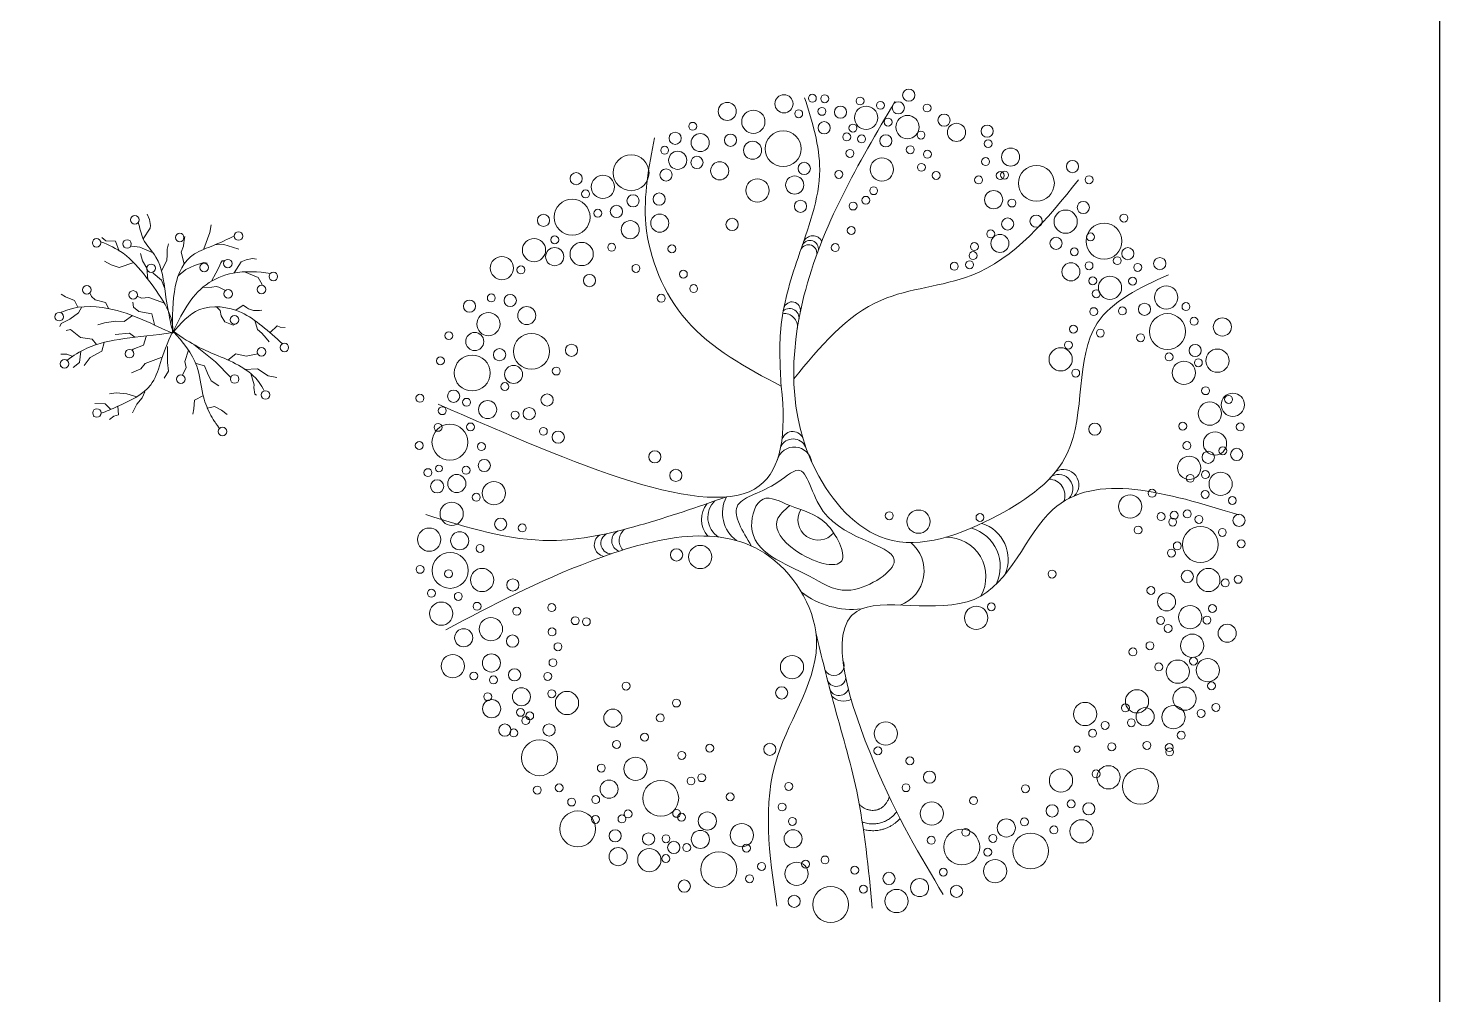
# Model space of a CAD drawing. Header units: millimetres. Extents: x 828494 to 5219521, y -272453 to 431064.
# Drawn here: x 2719700 to 2725742, y 173357 to 177494 of the extents above; entities that cross this region are included whole.
import ezdxf

# ---------------------------------------------------------------- set-up
doc = ezdxf.new("R2010")
doc.units = ezdxf.units.MM
doc.header["$LTSCALE"] = 5
doc.header["$MEASUREMENT"] = 0
doc.layers.add('Landscape-Mobius', color=84, linetype='Continuous', lineweight=9)
doc.layers.add('Tree-2-Mobius', color=7, linetype='Continuous', lineweight=5, true_color=0x575700)

# ---------------------------------------------------------------- blocks, each defined once
blk = doc.blocks.new('shrub')
at = {"layer": 'Landscape-Mobius', "linetype": 'Continuous'}
for p, q in [((-105.5, 477.9), (-116.3, 501)), ((-133.1, 395.8), (-103.6, 441.2)), ((-102.2, 453.2), (-105.5, 477.9)), ((-103.6, 441.2), (-102.2, 453.2)), ((126.3, 353), (152.4, 423)), ((152.4, 423), (157.3, 455.3)), ((29.7, 338.5), (39.9, 364.1)), ((174.3, 370.3), (212.3, 371.2)), ((212.3, 371.2), (249.9, 359.6)), ((-53.4, 260.3), (-31.4, 304)), ((-31.4, 304), (-30.2, 325.8)), ((-30.2, 325.8), (-29.7, 351.3)), ((42.1, 288.1), (29.7, 338.5)), ((249.9, 359.6), (277, 351.7)), ((286.7, 297.1), (308.3, 305.6)), ((308.3, 305.6), (334.5, 311.1)), ((334.5, 311.1), (352.5, 309.1)), ((-269.7, 284.9), (-298.4, 300.3)), ((-235.8, 272.5), (-269.7, 284.9)), ((-173.5, 294.3), (-235.8, 272.5)), ((-112.6, 222.1), (-118, 270.1)), ((-54.4, 219.1), (-90, 248.7)), ((17.4, 237), (49.3, 264.5)), ((49.3, 264.5), (86.6, 282.1)), ((158.7, 214.2), (177.8, 248.6)), ((177.8, 248.6), (190.2, 272.8)), ((256, 249.8), (286.7, 297.1)), ((300.1, 254.7), (359.5, 230.4)), ((-41.3, 185.8), (-54.4, 219.1)), ((-427.1, 132), (-465.6, 147.3)), ((-413.3, 103.7), (-427.1, 132)), ((-294.3, 123), (-337.9, 135.3)), ((-281.2, 98.4), (-294.3, 123)), ((-109, 145), (-139.7, 142.4)), ((-41.2, 120.2), (-109, 145)), ((-410, 79), (-447.2, 51.6)), ((-96.4, 75), (-151.3, 84.9)), ((-84.6, 28.6), (-96.4, 75)), ((338.7, 89.2), (364.2, 88.8)), ((364.2, 88.8), (375.4, 91.1)), ((-401.2, -26.6), (-443.6, 7.4)), ((-214.6, 42.2), (-252.1, 44)), ((344.6, 46.4), (356.2, 7)), ((356.2, 7), (375.1, -8.6)), ((409.9, -5.8), (440.7, 22.9)), ((440.7, 22.9), (453.6, 17.8)), ((453.6, 17.8), (475.3, 16.5)), ((-350.9, -33.6), (-401.2, -26.6)), ((-332.5, -56.6), (-350.9, -33.6)), ((-299.8, -47.3), (-310.5, -85.6)), ((-169, -25.8), (-192.2, -7.8)), ((-132.3, -59.6), (-175.6, -76.6)), ((-120.8, -22), (-132.3, -59.6)), ((83.7, -55.8), (176.3, -130.7)), ((-460.4, -97.8), (-485.9, -97.3)), ((-434.8, -108), (-460.4, -97.8)), ((-400.5, -85.1), (-406, -133.1)), ((-359.7, -111.6), (-385.5, -146.4)), ((-310.5, -85.6), (-359.7, -111.6)), ((-56.4, -111.6), (-125.1, -137.8)), ((-29.2, -64.8), (-28.4, -133)), ((61.5, -81.4), (45.1, -129.2)), ((229.5, -123.4), (262.9, -96.8)), ((262.9, -96.8), (308, -106.8)), ((308, -106.8), (357.4, -96.4)), ((-406, -133.1), (-432.7, -154.4)), ((45.1, -129.2), (50.6, -155.4)), ((93.9, -138.4), (129.3, -148.5)), ((129.3, -148.5), (141.7, -179.1)), ((141.7, -179.1), (158.6, -212.7)), ((300.5, -163.1), (356.7, -161)), ((327.7, -180.8), (341.8, -228.6)), ((356.7, -161), (402.1, -190.5)), ((158.6, -212.7), (190.3, -233.3)), ((341.8, -228.6), (340.4, -240.6)), ((340.4, -240.6), (344.5, -269.1)), ((402.1, -190.5), (438.9, -198.3)), ((-248.8, -263.7), (-277.3, -267.7)), ((-203, -267.7), (-248.8, -263.7)), ((-160.8, -280.7), (-203, -267.7)), ((-136.8, -284.9), (-160.5, -311.4)), ((-126.6, -259.3), (-136.8, -284.9)), ((86, -294.4), (84.2, -331.9)), ((124.8, -274.5), (86, -294.4)), ((344.5, -269.1), (351.3, -273.5)), ((-272.2, -333.9), (-295.8, -311.1)), ((-239, -357.7), (-259.2, -363.9)), ((-241.5, -321), (-239, -357.7)), ((-160.5, -311.4), (-178.1, -348.3)), ((84.2, -331.9), (79.3, -354.5)), ((141.6, -329.6), (171.9, -321.2)), ((171.9, -321.2), (202.8, -338.1)), ((202.8, -338.1), (226.3, -356.6)), ((-259.2, -363.9), (-277.8, -377.6))]:
    blk.add_line(p, q, dxfattribs=at)
at = {"layer": 'Landscape-Mobius', "color": 35, "linetype": 'Continuous', "true_color": 0xb87a3d}
for p, q in [((-293.4, 387.4), (-310.1, 401.4)), ((-252.2, 386.3), (-293.4, 387.4)), ((-235.1, 343), (-252.2, 386.3)), ((-182.9, 363.8), (-185.8, 365.4)), ((-146.8, 359.7), (-182.9, 363.8)), ((-29.7, 351.3), (-24.7, 373.8)), ((39.9, 364.1), (40.4, 379.8)), ((40.4, 379.8), (44.6, 406.1)), ((-90.9, 335.8), (-146.8, 359.7)), ((-136.4, 301.4), (-145, 332.8)), ((-118, 270.1), (-136.4, 301.4)), ((86.6, 282.1), (127, 294.6)), ((127, 294.6), (141.2, 291.7)), ((190.2, 272.8), (199.7, 292.4)), ((199.7, 292.4), (205.6, 301.4)), ((205.6, 301.4), (215.4, 301.1)), ((120.8, 187.3), (161.2, 188.5)), ((161.2, 188.5), (179.9, 192.4)), ((179.9, 192.4), (190.5, 188.8)), ((190.5, 188.8), (218.8, 174)), ((359.5, 230.4), (375.6, 200.6)), ((375.6, 200.6), (375.5, 197)), ((-465.6, 147.3), (-483.7, 159.1)), ((-337.9, 135.3), (-354.6, 149.3)), ((-174.8, 103.3), (-177.3, 124.3)), ((-139.7, 142.4), (-158.6, 150.2)), ((-396.3, 104.4), (-410, 79)), ((-179.3, 67.7), (-214.6, 42.2)), ((-151.3, 84.9), (-174.8, 103.3)), ((180.9, 104.9), (196.2, 88.4)), ((196.2, 88.4), (201, 66)), ((201, 66), (216.3, 39.9)), ((262.9, 89.9), (294.9, 111.2)), ((294.9, 111.2), (308.5, 102.4)), ((308.5, 102.4), (317.6, 96.5)), ((317.6, 96.5), (338.7, 89.2)), ((-447.2, 51.6), (-484.5, 33.9)), ((-443.6, 7.4), (-462.4, 3.4)), ((-299.2, 36), (-326.9, 28.2)), ((-252.1, 44), (-299.2, 36)), ((216.3, 39.9), (252.4, 26)), ((-192.2, -7.8), (-253.6, -13)), ((375.1, -8.6), (393.4, -30.1)), ((393.4, -30.1), (406.3, -45)), ((-143.6, -161.3), (-183.1, -177.5)), ((-125.1, -137.8), (-143.6, -161.3)), ((-24.2, -171.2), (-43.3, -200.7)), ((-28.4, -133), (-24.2, -171.2)), ((50.6, -155.4), (34.6, -187.9)), ((176.3, -130.7), (241.5, -197.5)), ((-295.8, -311.1), (-339.3, -308.6))]:
    blk.add_line(p, q, dxfattribs=at)
at = {"layer": 'Landscape-Mobius', "color": 240, "linetype": 'Continuous', "true_color": 0xf90637}
for p, q in [((-90, 248.7), (-92.4, 252.7)), ((-359.3, 162), (-360.9, 164.4)), ((-354.6, 149.3), (-359.3, 162)), ((-484.5, 33.9), (-489.6, 21.1)), ((252.4, 26), (261.4, 29.9)), ((-175.6, -76.6), (-181.2, -80.8))]:
    blk.add_line(p, q, dxfattribs=at)
for centre in [(-168.9, 477.2), (275.2, 407.8), (-332.3, 379), (-202.1, 373.7), (23.3, 401), (229.7, 289.6), (-99, 269.7), (128, 273.3), (424.1, 234.3), (-373.8, 177.4), (373.8, 178.8), (-176.1, 155.6), (231, 160.4), (-492.5, 62.6), (258.1, 48.9), (471.3, -69.5), (-191.6, -95.8), (373.7, -88.2), (-470.2, -139.4), (27.7, -204.8), (258.5, -204.2), (390.4, -272.6), (-330.9, -349.6), (206.4, -428.7)]:
    blk.add_circle(centre, 18.3, dxfattribs=at)
at = {"layer": 'Landscape-Mobius', "linetype": 'Continuous'}
for points, knots in [([(0, 0), (-5.5, 1.7), (-8.2, -7.6), (-42.5, 174.8), (-53.1, 305.5), (-138, 384.3), (-147.4, 442.5), (-154.2, 466.4)], [0, 0, 0, 0, 10.466337, 16.095771, 23.436223, 27.725032, 31.111854, 31.111854, 31.111854, 31.111854]), ([(-5.5, 1.7), (-2.3, 71.7), (-88.6, 196.2), (-199, 328.9), (-280.3, 370.6), (-314.5, 383.3)], [0, 0, 0, 0, 15.209333, 22.422066, 27.383965, 27.383965, 27.383965, 27.383965]), ([(-8.2, -7.6), (-7.5, 131.7), (-6.6, 306.6), (171.9, 367.3), (228.1, 393.9), (256.9, 408)], [0, 0, 0, 0, 16.033837, 20.140518, 24.581247, 24.581247, 24.581247, 24.581247]), ([(-8.2, -7.6), (30.3, 71.3), (87.9, 189.6), (262.3, 262.7), (358, 255.1), (411.8, 247.8)], [0, 0, 0, 0, 11.51005, 17.249863, 24.585765, 24.585765, 24.585765, 24.585765]), ([(-8.2, -7.6), (-84.3, 24.1), (-234.4, 111.1), (-424.8, 110.3), (-484.3, 80.1), (-485.4, 79.5)], [0, 0, 0, 0, 14.534783, 23.613095, 23.792045, 23.792045, 23.792045, 23.792045]), ([(-8.2, -7.6), (26.9, 33.2), (103.1, 121.8), (271.9, 100.4), (379.3, 22), (434.4, -27), (463.3, -53)], [0, 0, 0, 0, 7.00983, 15.208584, 19.987718, 25.30078, 25.30078, 25.30078, 25.30078]), ([(-5.5, 1.7), (-58.6, -104), (-65.6, -240.1), (-213.9, -309.8), (-290.4, -341.9), (-312.7, -351)], [0, 0, 0, 0, 9.314787, 17.153045, 20.434715, 20.434715, 20.434715, 20.434715]), ([(-5.5, 1.7), (77.1, -60), (195.5, -106), (338.3, -170.6), (378.6, -242.4), (384.6, -255.3)], [0, 0, 0, 0, 8.12265, 17.680918, 19.642588, 19.642588, 19.642588, 19.642588]), ([(-5.5, 1.7), (35.9, -45.7), (105.3, -125), (114.8, -259.6), (143.6, -338.2), (167.4, -379.5), (178.2, -394.2), (194.2, -416.9)], [0, 0, 0, 0, 8.321718, 13.951152, 17.932322, 19.713045, 20.44277, 20.44277, 20.44277, 20.44277]), ([(-5.7, -5), (-165.9, -29.4), (-311.6, -28.6), (-432.5, -103.8), (-459.2, -124.8)], [0, 0, 0, 0, 14.680902, 19.255755, 19.255755, 19.255755, 19.255755])]:
    blk.add_open_spline(points, degree=3, knots=knots, dxfattribs=at)
at = {"layer": 'Landscape-Mobius', "color": 240, "linetype": 'Continuous', "true_color": 0xf90637}
for points in [[(-510.7, 64.3), (-511.4, 63.8), (-512.1, 63.3), (-512.9, 62.8)], [(-486.4, -147.9), (-487, -148.5), (-487.7, -149.1), (-488.3, -149.6)], [(-343.1, -363.2), (-343.8, -363.5), (-344.5, -363.8), (-345.2, -364.1)]]:
    blk.add_open_spline(points, degree=3, dxfattribs=at)
blk = doc.blocks.new('tree2-plan')
at = {"layer": 'Tree-2-Mobius', "color": 97, "true_color": 0x3a783b}
for centre, radius in [((-0.2952, 1.6738), 0.0356), ((-0.198, 1.6212), 0.0457), ((-0.0701, 1.6768), 0.0356), ((0.0913, 1.6774), 0.0156), ((0.2284, 1.6521), 0.0156), ((0.421, 1.6523), 0.024), ((-0.5111, 1.5931), 0.024), ((-0.437, 1.6317), 0.0156), ((-0.0173, 1.6312), 0.0156), ((0.0744, 1.6296), 0.0156), ((0.1469, 1.6176), 0.024), ((0.244, 1.5837), 0.0457), ((0.3059, 1.6256), 0.0156), ((0.3744, 1.6073), 0.024), ((-0.5577, 1.5514), 0.0156), ((-0.4154, 1.5646), 0.0356), ((-0.2961, 1.5595), 0.024), ((-0.0944, 1.5019), 0.0706), ((0.0755, 1.5645), 0.024), ((0.3277, 1.5565), 0.0156), ((0.4012, 1.5282), 0.0457), ((0.4866, 1.5934), 0.0156), ((0.5471, 1.5379), 0.024), ((-0.9168, 1.482), 0.024), ((-0.6994, 1.4794), 0.0706), ((-0.5116, 1.5061), 0.0356), ((-0.4373, 1.4887), 0.024), ((-0.2145, 1.5101), 0.0356), ((0.3103, 1.4847), 0.024), ((0.4502, 1.4905), 0.0156), ((0.5901, 1.4844), 0.0356), ((-0.8161, 1.4371), 0.0457), ((-0.564, 1.4543), 0.024), ((-0.3525, 1.4453), 0.0356), ((0.4013, 1.4383), 0.0156), ((0.7103, 1.4746), 0.024), ((-0.9504, 1.3337), 0.0706), ((-0.8871, 1.4181), 0.0156), ((-0.705, 1.3686), 0.024), ((-0.2142, 1.3512), 0.0457), ((-0.0664, 1.3546), 0.0356), ((-0.0212, 1.415), 0.024), ((0.2816, 1.3746), 0.0457), ((0.4662, 1.4125), 0.0156), ((0.7084, 1.4255), 0.0156), ((0.7898, 1.3627), 0.0356), ((-1.0638, 1.3345), 0.024), ((-0.8481, 1.3366), 0.0156), ((-0.7749, 1.3352), 0.024), ((-0.6023, 1.3633), 0.024), ((0.4367, 1.3644), 0.0156), ((0.4906, 1.3257), 0.0156), ((0.6899, 1.3567), 0.0156), ((-0.7294, 1.2573), 0.0356), ((-0.6109, 1.2691), 0.0356), ((-0.0536, 1.2689), 0.024), ((0.2042, 1.2617), 0.0156), ((0.6541, 1.2883), 0.0156), ((0.7407, 1.2954), 0.0156), ((0.758, 1.2951), 0.0156), ((0.8782, 1.2481), 0.0706), ((1.027, 1.2964), 0.024), ((-1.1146, 1.223), 0.0457), ((-1.0369, 1.1876), 0.0356), ((-1.0287, 1.2532), 0.0156), ((-0.9303, 1.1851), 0.0457), ((-0.3294, 1.2303), 0.024), ((0.152, 1.2453), 0.0156), ((0.7035, 1.2043), 0.0356), ((-1.2485, 1.1676), 0.0457), ((-1.1749, 1.1518), 0.0156), ((-0.8101, 1.1974), 0.0156), ((0.1331, 1.1507), 0.0156), ((0.7733, 1.1826), 0.0156), ((0.7469, 1.1027), 0.024), ((0.8593, 1.1007), 0.024), ((0.9745, 1.0848), 0.0457), ((-1.3927, 1.0343), 0.024), ((-1.3038, 1.056), 0.0156), ((-1.2309, 1.0373), 0.024), ((-0.9123, 1.0778), 0.024), ((0.6763, 1.072), 0.0156), ((1.1151, 0.9907), 0.0706), ((1.2036, 1.0714), 0.0156), ((-1.3273, 0.9554), 0.0457), ((-1.1736, 0.9707), 0.0356), ((0.5971, 0.9957), 0.0156), ((0.6064, 1.0301), 0.0156), ((0.9267, 1.0046), 0.024), ((1.0642, 1.0134), 0.0156), ((-1.4873, 0.9287), 0.0156), ((0.5188, 0.9626), 0.0156), ((0.5793, 0.9615), 0.0156), ((0.9942, 0.9628), 0.0156), ((1.2021, 0.9306), 0.024), ((-1.3888, 0.8937), 0.0356), ((-1.172, 0.8287), 0.0706), ((0.9715, 0.8864), 0.0356), ((1.045, 0.9015), 0.0156), ((1.1575, 0.9082), 0.0156), ((1.3221, 0.8767), 0.024), ((-1.4135, 0.772), 0.0706), ((-1.2981, 0.8306), 0.024), ((-1.0152, 0.8141), 0.024), ((1.0526, 0.8409), 0.0156), ((1.1165, 0.806), 0.0457), ((1.2078, 0.8209), 0.0156), ((1.2346, 0.8723), 0.0156), ((-1.2527, 0.747), 0.0356), ((1.0603, 0.789), 0.0156), ((1.3315, 0.7418), 0.0457), ((-1.0843, 0.7403), 0.0156), ((1.0418, 0.7202), 0.0156), ((1.154, 0.7096), 0.0156), ((1.2413, 0.7055), 0.024), ((-1.6296, 0.6981), 0.0156), ((-1.497, 0.6898), 0.024), ((-1.2926, 0.7037), 0.0156), ((0.9543, 0.6613), 0.0156), ((1.3207, 0.6078), 0.0706), ((1.4044, 0.6966), 0.0156), ((-1.3704, 0.622), 0.0356), ((-1.2099, 0.5866), 0.024), ((-1.134, 0.6315), 0.024), ((0.9273, 0.6014), 0.0156), ((1.2125, 0.5964), 0.0156), ((1.4293, 0.6357), 0.0156), ((1.537, 0.6001), 0.0356), ((-1.5329, 0.5124), 0.0706), ((0.8905, 0.5495), 0.0457), ((-1.6542, 0.5138), 0.0156), ((-1.1631, 0.5109), 0.0156), ((1.3147, 0.5082), 0.0156), ((1.4196, 0.521), 0.024), ((1.5019, 0.4707), 0.0457), ((1.3651, 0.4391), 0.0457), ((1.4264, 0.4717), 0.0156), ((-1.6331, 0.4037), 0.0156), ((-1.5882, 0.4147), 0.0134), ((-1.483, 0.3953), 0.0156), ((-1.4096, 0.4054), 0.024), ((-1.6035, 0.3459), 0.026), ((-1.5255, 0.3477), 0.0356), ((-1.3852, 0.2926), 0.0457), ((-0.74, 0.359), 0.024), ((1.4417, 0.3592), 0.0156), ((1.5413, 0.2915), 0.0457), ((-1.5596, 0.2322), 0.0457), ((-0.6664, 0.2769), 0.024), ((1.4472, 0.2677), 0.0457), ((1.5274, 0.3145), 0.0156), ((1.3357, 0.2315), 0.0156), ((-1.6594, 0.1416), 0.0457), ((1.343, 0.1537), 0.0156), ((1.4536, 0.1486), 0.0457), ((1.56, 0.2017), 0.0156), ((-1.541, 0.1228), 0.0356), ((1.3416, 0.0655), 0.0457), ((1.4208, 0.0979), 0.024), ((1.4807, 0.1167), 0.0156), ((1.5331, 0.0959), 0.024), ((-1.592, 0.0116), 0.0706), ((-1.4653, 0.0833), 0.0156), ((-1.709, 0.0298), 0.0156), ((-1.5997, -0.0009), 0.0156), ((-1.472, -0.0407), 0.0457), ((0.1478, 0.0193), 0.0156), ((-1.676, -0.0689), 0.0156), ((-1.3544, -0.0746), 0.024), ((-0.7007, -0.0342), 0.024), ((-0.6093, -0.0532), 0.0457), ((1.0926, -0.0576), 0.0457), ((1.1844, -0.0162), 0.0156), ((-1.6473, -0.153), 0.0457), ((-1.5725, -0.0938), 0.0156), ((1.2087, -0.1116), 0.0156), ((1.2606, -0.1125), 0.0156), ((1.3124, -0.1134), 0.0156), ((-1.5039, -0.1412), 0.0156), ((-1.3511, -0.1789), 0.0156), ((-1.2129, -0.1813), 0.0156), ((1.1129, -0.1531), 0.0156), ((1.2515, -0.1383), 0.0156), ((1.3552, -0.1401), 0.0156), ((1.5113, -0.1627), 0.024), ((-1.4604, -0.2367), 0.0457), ((1.2584, -0.2334), 0.0156), ((1.3491, -0.2389), 0.0706), ((1.4405, -0.202), 0.0156), ((-1.5708, -0.2576), 0.0356), ((-1.3814, -0.2935), 0.024), ((-1.2232, -0.2761), 0.0156), ((-1.1275, -0.2433), 0.0156), ((-1.0844, -0.2526), 0.0156), ((0.7562, -0.285), 0.0156), ((1.232, -0.2588), 0.0156), ((1.5087, -0.255), 0.0156), ((-1.6269, -0.3633), 0.0457), ((-1.2069, -0.3368), 0.0156), ((-1.4745, -0.369), 0.0356), ((-1.2339, -0.3968), 0.0156), ((0.4395, -0.4201), 0.0457), ((0.5037, -0.3842), 0.0156), ((1.1346, -0.3952), 0.0156), ((1.2832, -0.3573), 0.024), ((1.3637, -0.3813), 0.0457), ((1.4284, -0.4004), 0.0156), ((1.4804, -0.3927), 0.0156), ((-1.5491, -0.4117), 0.0156), ((-1.4744, -0.4361), 0.0156), ((-1.3895, -0.4261), 0.024), ((-1.2608, -0.4481), 0.0156), ((1.1901, -0.4472), 0.0356), ((-1.5044, -0.499), 0.0156), ((-1.3731, -0.5151), 0.0356), ((-0.3027, -0.5261), 0.0457), ((1.2748, -0.5179), 0.0457), ((1.3662, -0.4943), 0.0156), ((-1.495, -0.5476), 0.0356), ((-1.2533, -0.5174), 0.0156), ((-1.1981, -0.5608), 0.0457), ((-0.9595, -0.5225), 0.0156), ((1.1584, -0.5165), 0.0156), ((1.1837, -0.5515), 0.0156), ((1.3395, -0.537), 0.0156), ((-1.384, -0.5755), 0.0156), ((-1.3673, -0.6103), 0.0156), ((-1.3498, -0.5934), 0.0156), ((-1.0262, -0.6414), 0.0356), ((-0.7709, -0.6122), 0.0156), ((-0.3552, -0.6221), 0.024), ((1.1049, -0.6106), 0.0156), ((1.2698, -0.6302), 0.0457), ((1.4122, -0.5979), 0.0356), ((-1.4533, -0.6374), 0.024), ((-1.4199, -0.6526), 0.0156), ((-1.2808, -0.6577), 0.024), ((-0.841, -0.6627), 0.0156), ((1.0354, -0.6266), 0.0156), ((-1.3311, -0.7617), 0.0706), ((-0.9113, -0.7306), 0.0156), ((1.1293, -0.6974), 0.0156), ((1.2013, -0.7246), 0.0457), ((1.2677, -0.6912), 0.0156), ((1.319, -0.7331), 0.0457), ((-1.024, -0.7459), 0.0156), ((1.0281, -0.8215), 0.0457), ((-1.0946, -0.831), 0.0156), ((-0.9612, -0.8499), 0.0457), ((-0.7746, -0.8193), 0.0156), ((-0.6619, -0.804), 0.0156), ((-0.4281, -0.8367), 0.024), ((0.0323, -0.8295), 0.0457), ((0.8195, -0.8466), 0.0457), ((0.9798, -0.8415), 0.0156), ((1.2151, -0.8333), 0.0457), ((1.3263, -0.7958), 0.0156), ((-1.3549, -0.8869), 0.0156), ((-1.2685, -0.8884), 0.0156), ((-1.0742, -0.9169), 0.0356), ((-0.0066, -0.8933), 0.0156), ((0.8923, -0.9004), 0.0156), ((0.996, -0.9023), 0.0156), ((1.0528, -0.8852), 0.0356), ((1.1629, -0.9004), 0.0457), ((1.2727, -0.8985), 0.0156), ((1.3335, -0.8823), 0.0156), ((-1.2264, -0.9496), 0.0156), ((-1.1313, -0.9512), 0.0156), ((-0.8768, -0.9769), 0.0706), ((-0.7505, -0.9234), 0.0156), ((-0.7071, -0.9155), 0.0156), ((0.1135, -0.9472), 0.0156), ((0.84, -0.9254), 0.0156), ((-1.2153, -1.0573), 0.0706), ((-0.6049, -1.0036), 0.0156), ((-0.3713, -0.9905), 0.0156), ((0.1824, -1.0201), 0.024), ((0.7715, -0.9803), 0.0125), ((0.9081, -0.9871), 0.0156), ((1.0462, -0.9981), 0.0156), ((1.1849, -0.9746), 0.0156), ((-1.1413, -1.0288), 0.0156), ((-1.0378, -1.0392), 0.0156), ((-1.0115, -1.0224), 0.0156), ((-0.8217, -1.043), 0.0156), ((-0.8047, -1.0606), 0.0156), ((-0.7055, -1.0874), 0.0356), ((-0.4072, -1.0676), 0.0156), ((0.6942, -1.0948), 0.0457), ((1.132, -1.0342), 0.0156), ((1.1323, -1.0169), 0.0156), ((-1.0725, -1.1017), 0.024), ((-0.9433, -1.1299), 0.024), ((0.5515, -1.1103), 0.0156), ((0.8342, -1.0858), 0.0156), ((0.8813, -1.1047), 0.0457), ((1.0016, -1.1547), 0.0706), ((-1.0703, -1.1846), 0.0356), ((-0.8752, -1.137), 0.0156), ((-0.849, -1.1747), 0.024), ((-0.7413, -1.1558), 0.0356), ((-0.5776, -1.1588), 0.0457), ((-0.379, -1.1967), 0.0356), ((-0.3737, -1.1286), 0.0156), ((0.1743, -1.1634), 0.0457), ((0.3436, -1.1326), 0.0156), ((-0.9503, -1.2127), 0.0457), ((-0.8852, -1.2146), 0.0156), ((-0.7982, -1.1816), 0.0156), ((-0.6833, -1.2825), 0.0706), ((-0.5654, -1.2116), 0.0156), ((0.4585, -1.2546), 0.0356), ((0.6458, -1.2096), 0.024), ((0.7897, -1.2187), 0.024), ((0.2757, -1.308), 0.0706), ((0.2983, -1.2526), 0.0156), ((0.4014, -1.289), 0.0156), ((0.5319, -1.2395), 0.0156), ((0.6435, -1.2846), 0.0156), ((0.751, -1.303), 0.0457), ((-0.8258, -1.3305), 0.024), ((-0.5675, -1.3324), 0.0156), ((-0.3819, -1.3349), 0.0457), ((-0.3422, -1.3018), 0.0156), ((-0.2643, -1.2946), 0.0156), ((0.3746, -1.3403), 0.0156), ((0.5428, -1.3559), 0.0706), ((-0.1529, -1.3483), 0.0156), ((-0.0231, -1.3964), 0.024), ((0.192, -1.3976), 0.0156), ((0.3946, -1.4177), 0.0457), ((-0.4042, -1.4415), 0.024), ((-0.2631, -1.4712), 0.0706), ((-0.1283, -1.4265), 0.0156), ((-0.0043, -1.4884), 0.0457), ((0.0921, -1.4468), 0.0356), ((0.2348, -1.4787), 0.024)]:
    blk.add_circle(centre, radius, dxfattribs=at)
at = {"layer": 'Tree-2-Mobius'}
for centre, radius in [((0.0433, 1.6852), 0.0156), ((0.1876, 1.5498), 0.0156), ((0.1596, 1.5182), 0.0156), ((0.2166, 1.5034), 0.0156), ((0.1643, 1.4523), 0.0156), ((0.1111, 1.3755), 0.0156), ((0.2394, 1.2956), 0.0156), ((1.0855, 1.2375), 0.0156), ((-0.5755, 1.1631), 0.0156), ((-0.7251, 1.1035), 0.0156), ((1.05, 1.1319), 0.024), ((-0.5428, 1.0589), 0.0156), ((0.0629, 1.0915), 0.0156), ((0.7074, 1.0304), 0.0356), ((-0.5093, 0.9979), 0.0156), ((-0.6406, 0.9751), 0.0156), ((-1.5321, 0.8345), 0.0156), ((-1.4494, 0.6602), 0.0156), ((-1.548, 0.6389), 0.0156), ((1.0576, 0.6336), 0.0156), ((-1.5722, 0.5758), 0.0156), ((-1.4454, 0.562), 0.0156), ((-1.2658, 0.5877), 0.0156), ((-1.1077, 0.481), 0.024), ((0.9426, 0.4888), 0.0156), ((-1.4121, 0.4806), 0.0156), ((-1.456, 0.2851), 0.0156), ((0.9915, 0.2609), 0.024), ((-1.3733, 0.1681), 0.024), ((-1.2909, 0.1437), 0.0156), ((0.2594, -0.0175), 0.0457), ((1.3408, 0.0242), 0.0156), ((1.4014, 0.0318), 0.0156), ((1.4566, -0.0116), 0.0457), ((0.5013, -0.0301), 0.0156), ((1.3914, -0.0457), 0.0156), ((1.4945, -0.0821), 0.0156), ((0.0858, -1.0503), 0.0156), ((0.723, -1.191), 0.0156), ((-0.5149, -1.2902), 0.0156), ((0.1598, -1.2675), 0.0156)]:
    blk.add_circle(centre, radius, dxfattribs=at)
for centre, radius, start, end in [((-0.0444, 1.0828), 0.0328, 332.5763, 150.629), ((-0.0369, 1.0977), 0.0337, 345.2296, 142.1364), ((-0.0241, 1.1086), 0.0399, 20.0327, 147.7728), ((-0.1355, 0.8667), 0.0333, 342.1253, 158.032), ((-0.1729, 0.8066), 0.0514, 345.9323, 90.1243), ((-0.1487, 0.8377), 0.0375, 333.3207, 124.2818), ((0.8425, 0.058), 0.0606, 307.5918, 112.8079), ((-0.9717, 0.0383), 0.046, 116.4033, 252.3348), ((-0.9501, 0.0419), 0.0412, 94.779, 262.6718), ((-0.9047, 0.046), 0.0431, 108.2033, 243.3976), ((-0.8614, 0.0421), 0.057, 122.2877, 213.7845), ((0.7799, 0.0239), 0.064, 332.0565, 81.6732), ((0.8219, 0.0458), 0.0559, 309.6877, 110.7148), ((-0.1379, -0.539), 0.0404, 202.8536, 23.2761), ((-0.1343, -0.585), 0.0375, 174.8355, 347.2864), ((-0.1278, -0.6208), 0.0388, 178.5406, 334.0351), ((-0.1099, -0.62), 0.0638, 216.2448, 291.2103)]:
    blk.add_arc(centre, radius, start, end, dxfattribs=at)
at = {"layer": 'Tree-2-Mobius', "color": 13}
for centre, radius, start, end in [((-0.195, 0.3497), 0.0439, 19.9635, 160.4407), ((-0.1979, 0.3104), 0.0542, 18.441, 147.1137), ((-0.1989, 0.2628), 0.0698, 0.0177, 157.3805), ((-0.3673, 0.0928), 0.1355, 145.7246, 227.0044), ((-0.4883, 0.0807), 0.0995, 134.1728, 214.2429), ((-0.4716, 0.0865), 0.0904, 126.6382, 231.1142), ((-0.1314, 0.0364), 0.0796, 142.6733, 313.1502), ((0.4441, -0.1894), 0.1488, 330.4088, 65.4474), ((0.1158, -0.195), 0.1434, 283.2849, 43.993), ((0.3432, -0.2453), 0.1547, 323.5499, 84.3579), ((0.4017, -0.2121), 0.1572, 326.984, 66.9622), ((0, 0), 0.3317, 225.9433, 269.2277)]:
    blk.add_arc(centre, radius, start, end, dxfattribs=at)
for points in [[(0.0132, 1.691), (0.0385, 1.4028), (-0.0874, 1.0693), (-0.1881, 0.7992), (-0.2133, 0.5759)], [(0.3639, 1.6335), (-0.082, 0.9173), (-0.1181, 0.2304), (0.1247, -0.0696), (0.5736, -0.0295), (0.8734, 0.181), (1.0501, 0.6736), (1.3512, 0.8295)], [(-0.2133, 0.5759), (-0.5524, 0.8784), (-0.6656, 1.2705), (-0.5918, 1.605)], [(-0.1607, 0.5984), (0.2183, 0.8649), (0.5797, 0.9186), (1.0447, 1.2419)], [(-1.6605, 0.2408), (-1.1851, 0.0813), (-0.8327, 0.0991), (-0.4792, 0.1691)], [(-0.2354, 0.1057), (-0.2922, 0.0542), (-0.2352, -0.0717), (-0.0587, -0.1339), (-0.1021, 0.018), (-0.2354, 0.1057), (-0.3367, 0.1436), (-0.3943, 0.0428), (-0.1943, -0.1775), (-0.0509, -0.2523), (0.1446, -0.167), (-0.1078, 0.0673), (-0.187, 0.2396), (-0.2864, 0.1953), (-0.4422, 0.1258), (-0.4037, -0.0346)], [(-1.6364, -0.2181), (-1.0348, -0.0173), (-0.3554, -0.0692), (-0.1936, -0.4237), (-0.4015, -0.8677), (-0.4743, -1.4521)], [(0.1812, -1.4849), (-0.0266, -0.9383), (-0.0241, -0.3388), (0.4399, -0.3469), (0.7896, -0.0333), (1.513, -0.1409)], [(-0.1025, -1.5042), (-0.1084, -1.0408), (-0.1581, -0.6802), (-0.1931, -0.4077)]]:
    blk.add_spline(points, degree=3, dxfattribs=at)
blk.add_open_spline([(-1.5614, 0.6662), (-1.0591, 0.3708), (-0.3326, -0.0564), (-0.2147, 0.3884), (-0.2133, 0.5759)], degree=3, knots=[0, 0, 0, 0, 293.483091, 424.50316, 424.50316, 424.50316, 424.50316], dxfattribs=at)
at = {"layer": 'Tree-2-Mobius'}
for points, knots in [([(-0.1044, -1.094), (-0.1043, -1.0941), (-0.1043, -1.0941), (-0.102, -1.0967), (-0.0997, -1.0992), (-0.095, -1.1037), (-0.0928, -1.1056), (-0.0879, -1.1096), (-0.0852, -1.1115), (-0.0803, -1.1145), (-0.0785, -1.1156), (-0.0748, -1.1174), (-0.0732, -1.1181), (-0.0696, -1.1196), (-0.0677, -1.1203), (-0.0631, -1.1217), (-0.0603, -1.1224), (-0.0545, -1.1234), (-0.0514, -1.1237), (-0.0459, -1.1238), (-0.0435, -1.1237), (-0.0393, -1.1234), (-0.0375, -1.1231), (-0.0343, -1.1226), (-0.0329, -1.1223), (-0.03, -1.1215), (-0.0287, -1.1211), (-0.0251, -1.12), (-0.0229, -1.1191), (-0.0189, -1.1173), (-0.0169, -1.1163), (-0.0112, -1.113), (-0.0078, -1.1105), (-0.003, -1.1063), (-0.0013, -1.1047), (0.0018, -1.1015), (0.0032, -1.0998), (0.0057, -1.0967), (0.0069, -1.0952), (0.0092, -1.0918), (0.0104, -1.09), (0.0124, -1.0867), (0.0132, -1.0853), (0.0148, -1.0823), (0.0156, -1.0808), (0.0165, -1.0789), (0.0167, -1.0785), (0.0169, -1.0781)], [19.238793, 19.238793, 19.238793, 19.238793, 19.269207, 19.269207, 20.939555, 20.939555, 22.251397, 22.251397, 23.56324, 23.56324, 24.297324, 24.297324, 24.881625, 24.881625, 25.465925, 25.465925, 26.210517, 26.210517, 26.95511, 26.95511, 27.50252, 27.50252, 27.897022, 27.897022, 28.222832, 28.222832, 28.548642, 28.548642, 29.089699, 29.089699, 29.630755, 29.630755, 30.810901, 30.810901, 31.574113, 31.574113, 32.337326, 32.337326, 33.100538, 33.100538, 33.996134, 33.996134, 34.790658, 34.790658, 35.585182, 35.585182, 35.806323, 35.806323, 35.806323, 35.806323]), ([(-0.1009, -1.1639), (-0.1001, -1.1644), (-0.0992, -1.1648), (-0.097, -1.1659), (-0.0956, -1.1665), (-0.0914, -1.1683), (-0.0884, -1.1695), (-0.082, -1.1717), (-0.0786, -1.1727), (-0.0714, -1.1745), (-0.0676, -1.1753), (-0.0589, -1.1765), (-0.0539, -1.177), (-0.0458, -1.1771), (-0.0428, -1.177), (-0.0365, -1.1767), (-0.0333, -1.1763), (-0.027, -1.1754), (-0.0237, -1.1748), (-0.0168, -1.1732), (-0.0132, -1.1722), (-0.0038, -1.169), (0.0016, -1.1667), (0.0116, -1.1615), (0.0161, -1.1588), (0.0227, -1.1541), (0.0251, -1.1523), (0.0295, -1.1487), (0.0315, -1.147), (0.0352, -1.1435), (0.0369, -1.1419), (0.0385, -1.1402)], [24.255114, 24.255114, 24.255114, 24.255114, 24.440031, 24.440031, 24.710969, 24.710969, 25.252843, 25.252843, 25.794718, 25.794718, 26.336593, 26.336593, 26.988456, 26.988456, 27.36064, 27.36064, 27.748022, 27.748022, 28.135404, 28.135404, 28.597557, 28.597557, 29.368429, 29.368429, 30.139302, 30.139302, 30.616587, 30.616587, 31.093873, 31.093873, 31.541451, 31.541451, 31.541451, 31.541451]), ([(-0.1, -1.1935), (-0.0995, -1.1937), (-0.0989, -1.194), (-0.0957, -1.1952), (-0.0929, -1.1962), (-0.087, -1.198), (-0.0839, -1.1989), (-0.0775, -1.2004), (-0.0741, -1.2011), (-0.0638, -1.2029), (-0.0565, -1.2036), (-0.0457, -1.2038), (-0.0424, -1.2037), (-0.0362, -1.2034), (-0.0333, -1.2031), (-0.0281, -1.2025), (-0.0259, -1.2022), (-0.0214, -1.2015), (-0.0191, -1.201), (-0.0124, -1.1996), (-0.0081, -1.1985), (0.0004, -1.1958), (0.0044, -1.1943), (0.0122, -1.1911), (0.0159, -1.1893), (0.0228, -1.1857), (0.0261, -1.1838), (0.0337, -1.1791), (0.0377, -1.1762), (0.0439, -1.1714), (0.0462, -1.1695), (0.0484, -1.1675)], [24.95778, 24.95778, 24.95778, 24.95778, 25.039108, 25.039108, 25.431106, 25.431106, 25.823103, 25.823103, 26.2151, 26.2151, 26.999095, 26.999095, 27.328297, 27.328297, 27.615317, 27.615317, 27.83727, 27.83727, 28.059222, 28.059222, 28.503126, 28.503126, 28.94703, 28.94703, 29.390934, 29.390934, 29.834838, 29.834838, 30.460166, 30.460166, 30.884045, 30.884045, 30.884045, 30.884045])]:
    blk.add_open_spline(points, degree=3, knots=knots, dxfattribs=at)

msp = doc.modelspace()

# ---------------------------------------------------------------- linework, layer by layer
msp.add_lwpolyline([(2678439.6, 168798.9), (2725741.7, 168798.9), (2725741.7, 182791.3), (2678439.6, 182791.3)], close=True)

# ---------------------------------------------------------------- block references
at = {"layer": 'Landscape-Mobius'}
msp.add_blockref('shrub', (2720325.1, 176197, -2.2), dxfattribs=at)
at = {"layer": 'Tree-2-Mobius', "extrusion": (0, -0.001249, 0.999999), "xscale": 1088.435958115382, "yscale": 1088.435958115382, "zscale": 1088.435958115382, "rotation": 6.845430958895045}
msp.add_blockref('tree2-plan', (2723228.1, 175367.5, -221.2), dxfattribs=at)

doc.saveas('drawing.dxf')
